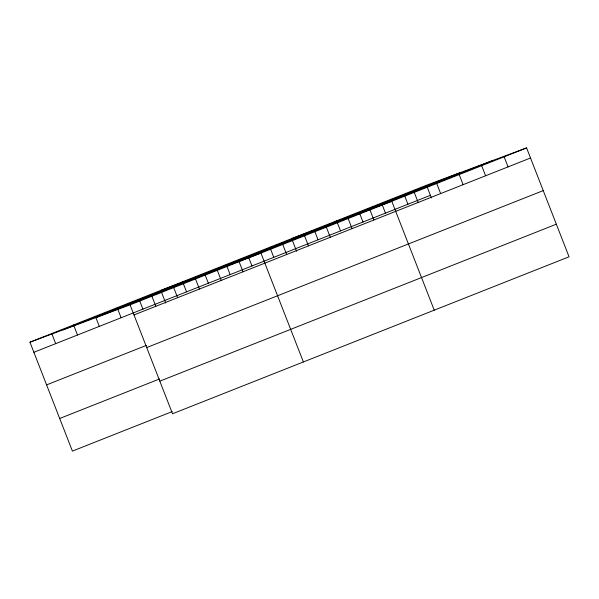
<?xml version="1.0" encoding="UTF-8"?>
<svg xmlns="http://www.w3.org/2000/svg" width="599" height="599" viewBox="0 0 599 599"><rect width="100%" height="100%" fill="white"/><g stroke="black" fill="none" stroke-linecap="round" stroke-linejoin="round"><path stroke-width="0.9" d="M29.95 342.194L426.473 185.241L526.596 147.908L569.05 256.806L172.527 413.759L130.065 304.861L29.95 342.194L72.404 451.092L172.227 411.58M62.992 329.877L459.515 172.924M97.031 317.178L493.554 160.233M130.065 304.861L526.596 147.908M33.881 352.279L430.404 195.326M134.004 314.947L530.527 157.994M46.595 384.887L146.411 345.376M146.718 347.555L543.241 190.602M59.69 418.484L159.514 378.972M159.813 381.151L556.336 224.198M160.802 290.403L260.924 253.063L303.379 361.961M504.126 156.803L508.057 166.889M481.656 165.698L485.587 175.784M459.186 174.594L463.117 184.679M436.716 183.481L440.647 193.567M427.132 186.925L431.407 197.902M414.246 192.376L418.177 202.462M404.662 195.821L407.934 204.222M434.23 310.17L391.776 201.271L291.653 238.604L296.595 251.266M382.192 204.716L385.464 213.117M369.965 209.905L373.896 219.99M359.722 213.603L362.994 222.012M348.154 218.538L352.092 228.623M336.593 220.821L340.531 230.907M326.35 227.171L330.281 237.256M314.782 231.394L318.062 239.802M304.539 235.804L308.47 245.889M282.728 244.437L286.666 254.523M269.849 247.237L273.78 257.323M248.697 257.555L251.969 265.956M239.113 261.696L243.044 271.781M226.227 264.503L230.158 274.589M217.302 270.329L221.233 280.414M205.075 274.821L208.355 283.222M195.499 278.962L199.43 289.047M182.613 281.77L186.544 291.855M173.688 287.595L177.618 297.681M161.46 292.08L165.736 303.064M151.876 296.228L155.807 306.314M139.649 300.713L142.929 309.121M117.187 307.669L121.118 317.755M95.705 317.141L99.307 326.388M73.565 324.928L77.503 335.013M51.761 333.561L55.692 343.646"/></g></svg>
